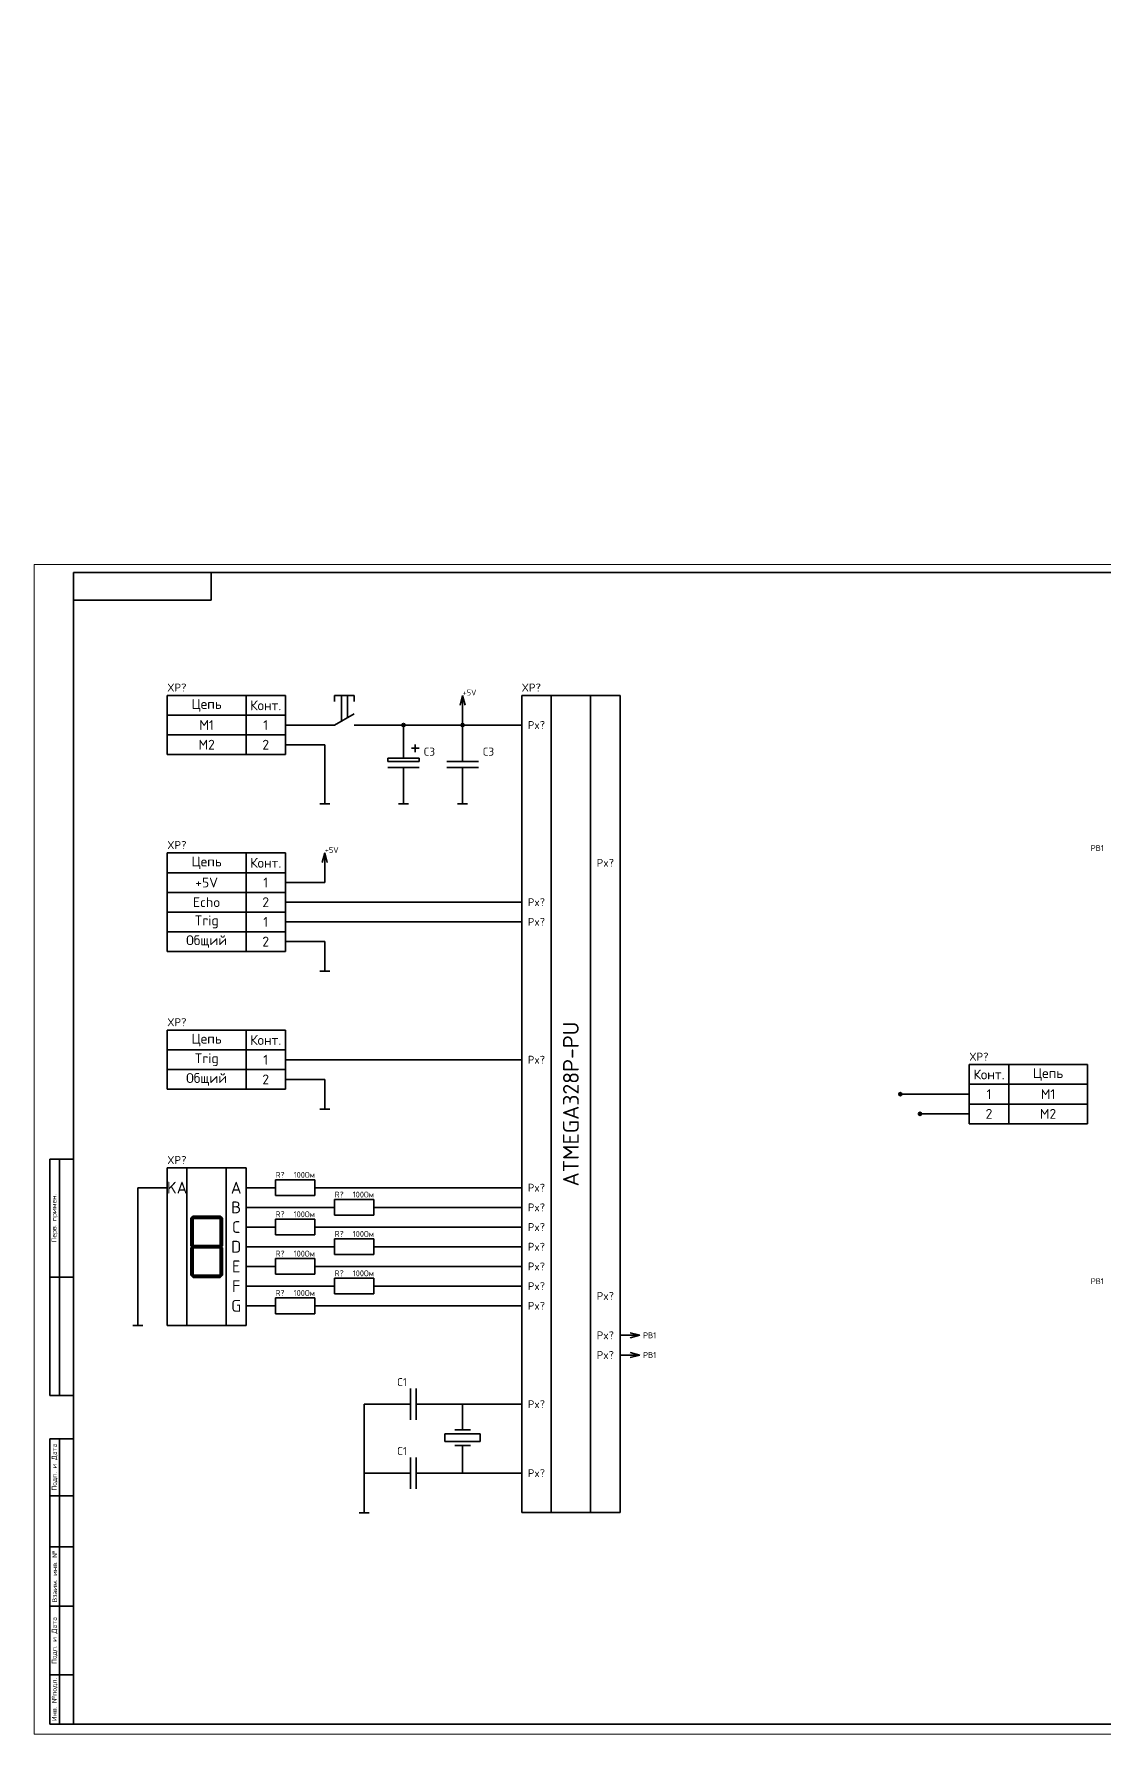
# Model space of a CAD drawing. Header units: millimetres. Extents: x 1850 to 4414, y 604 to 1491.
# Drawn here: x 3290 to 3834, y 628 to 1491 of the extents above; entities that cross this region are included whole.
import ezdxf

# ---------------------------------------------------------------- set-up
doc = ezdxf.new("R2010")
doc.units = ezdxf.units.MM
doc.layers.get('0').update_dxf_attribs({"lineweight": 25})
for name, color, linetype, lineweight in [('Text', 7, 'Continuous', 18), ('Основная толстая', 7, 'Continuous', 50), ('Основная тонкая', 7, 'Continuous', 25), ('Рамка сплошная толстая', 7, 'Continuous', 60), ('Рамка сплошная тонкая', 7, 'Continuous', 30)]:
    doc.layers.add(name, color=color, linetype=linetype, lineweight=lineweight)
doc.layers.add('Текст', color=7, linetype='Continuous')
doc.styles.get("Standard").update_dxf_attribs({"font": 'isocpeur.ttf'})

msp = doc.modelspace()

# ---------------------------------------------------------------- hatches: boundary and pattern name
at = {"layer": 'Text', "lineweight": 35}
h = msp.add_hatch(color=256, dxfattribs=at)
h.dxf.hatch_style = 1
h.paths.add_polyline_path([(3478.47, 1140, 1), (3476.87, 1140, 1)])
h = msp.add_hatch(color=256, dxfattribs=at)
h.dxf.hatch_style = 1
h.paths.add_polyline_path([(3508.47, 1140, 1), (3506.87, 1140, 1)])
h = msp.add_hatch(color=256, dxfattribs=at)
h.dxf.hatch_style = 1
h.paths.add_polyline_path([(3730.8, 952.5, 1), (3729.2, 952.5, 1)])
h = msp.add_hatch(color=256, dxfattribs=at)
h.dxf.hatch_style = 1
h.paths.add_polyline_path([(3740.8, 942.5, 1), (3739.2, 942.5, 1)])
h = msp.add_hatch(color=256, dxfattribs=at)
h.dxf.hatch_style = 1
h.paths.add_polyline_path([(3370.78, 875.6), (3384.56, 875.6), (3385.17, 875), (3370.17, 875)])
h.paths.add_polyline_path([(3370.17, 875), (3385.17, 875), (3384.56, 874.4), (3370.78, 874.4)])
h.paths.add_polyline_path([(3385.17, 890), (3385.77, 889.39), (3385.77, 875.61), (3385.17, 875)])
h.paths.add_polyline_path([(3369.57, 889.39), (3370.17, 890), (3370.17, 875), (3369.57, 875.61)])
h.paths.add_polyline_path([(3370.17, 890), (3370.77, 889.39), (3370.77, 875.61), (3370.17, 875)])
h.paths.add_polyline_path([(3370.17, 890), (3385.17, 890), (3384.56, 889.4), (3370.78, 889.4)])
h.paths.add_polyline_path([(3384.57, 889.39), (3385.17, 890), (3385.17, 875), (3384.57, 875.61)])
h.paths.add_polyline_path([(3370.78, 890.6), (3384.56, 890.6), (3385.17, 890), (3370.17, 890)])
h.paths.add_polyline_path([(3369.57, 874.39), (3370.17, 875), (3370.17, 860), (3369.57, 860.61)])
h.paths.add_polyline_path([(3370.17, 875), (3370.77, 874.39), (3370.77, 860.61), (3370.17, 860)])
h.paths.add_polyline_path([(3385.17, 875), (3385.77, 874.39), (3385.77, 860.61), (3385.17, 860)])
h.paths.add_polyline_path([(3384.57, 874.39), (3385.17, 875), (3385.17, 860), (3384.57, 860.61)])
h.paths.add_polyline_path([(3370.78, 860.6), (3384.56, 860.6), (3385.17, 860), (3370.17, 860)])
h.paths.add_polyline_path([(3370.17, 860), (3385.17, 860), (3384.56, 859.4), (3370.78, 859.4)])
at = {"layer": 'Основная толстая'}
h = msp.add_hatch(dxfattribs=at)
h.set_pattern_fill('ANGLE', color=256)
h.set_pattern_definition([(0, (0, 0), (0, 6.985), [5.08, -1.905]), (90, (0, 0), (-6.985, 4e-16), [5.08, -1.905])])
h.paths.add_polyline_path([(3698.66, 1491, 0.414214), (3697.66, 1490), (3698.66, 1490)], flags=17)
h.paths.add_polyline_path([(3699.66, 1490, 1), (3697.66, 1490)])
h.paths.add_polyline_path([(3699.66, 1490), (3697.66, 1490, 1)])

# ---------------------------------------------------------------- linework, layer by layer
at = {"lineweight": 35}
for p, q in [((3357.67, 1145), (3357.67, 1155)), ((3357.67, 1155), (3357.67, 1135)), ((3357.67, 1155), (3397.67, 1155)), ((3357.67, 1145), (3357.67, 1155)), ((3357.67, 1155), (3357.67, 1135)), ((3397.67, 1155), (3397.67, 1145)), ((3397.67, 1155), (3417.67, 1155)), ((3417.67, 1155), (3417.67, 1145)), ((3417.67, 1155), (3417.67, 1145)), ((3397.67, 1145), (3357.67, 1145)), ((3397.67, 1125), (3397.67, 1145)), ((3417.67, 1145), (3397.67, 1145)), ((3417.67, 1145), (3417.67, 1135)), ((3417.67, 1145), (3417.67, 1135)), ((3417.67, 1140), (3421.67, 1140)), ((3357.67, 1135), (3357.67, 1125)), ((3357.67, 1135), (3357.67, 1125)), ((3397.67, 1135), (3357.67, 1135)), ((3417.67, 1135), (3397.67, 1135)), ((3417.67, 1135), (3417.67, 1125)), ((3417.67, 1135), (3417.67, 1125)), ((3357.67, 1125), (3397.67, 1125)), ((3417.67, 1125), (3397.67, 1125)), ((3417.67, 1130), (3421.67, 1130)), ((3357.67, 1065), (3357.67, 1075)), ((3357.67, 1075), (3357.67, 1055)), ((3357.67, 1075), (3397.67, 1075)), ((3357.67, 1065), (3357.67, 1075)), ((3357.67, 1075), (3357.67, 1055)), ((3397.67, 1075), (3397.67, 1065)), ((3397.67, 1075), (3417.67, 1075)), ((3417.67, 1075), (3417.67, 1065)), ((3417.67, 1075), (3417.67, 1065)), ((3397.67, 1065), (3357.67, 1065)), ((3397.67, 1045), (3397.67, 1065)), ((3417.67, 1065), (3397.67, 1065)), ((3417.67, 1065), (3417.67, 1055)), ((3417.67, 1065), (3417.67, 1055)), ((3357.67, 1055), (3357.67, 1045)), ((3357.67, 1055), (3357.67, 1045)), ((3397.67, 1055), (3357.67, 1055)), ((3357.67, 1045), (3357.67, 1055)), ((3357.67, 1055), (3357.67, 1035)), ((3357.67, 1055), (3397.67, 1055)), ((3357.67, 1045), (3357.67, 1055)), ((3357.67, 1055), (3357.67, 1035)), ((3417.67, 1055), (3397.67, 1055)), ((3397.67, 1055), (3397.67, 1045)), ((3397.67, 1055), (3417.67, 1055)), ((3417.67, 1055), (3417.67, 1045)), ((3417.67, 1055), (3417.67, 1045)), ((3417.67, 1055), (3417.67, 1045)), ((3417.67, 1055), (3417.67, 1045)), ((3357.67, 1045), (3397.67, 1045)), ((3397.67, 1045), (3357.67, 1045)), ((3417.67, 1045), (3397.67, 1045)), ((3397.67, 1025), (3397.67, 1045)), ((3417.67, 1045), (3397.67, 1045)), ((3417.67, 1045), (3417.67, 1035)), ((3417.67, 1045), (3417.67, 1035)), ((3357.67, 1035), (3357.67, 1025)), ((3357.67, 1035), (3357.67, 1025)), ((3397.67, 1035), (3357.67, 1035)), ((3417.67, 1035), (3397.67, 1035)), ((3417.67, 1035), (3417.67, 1025)), ((3417.67, 1035), (3417.67, 1025)), ((3357.67, 1025), (3397.67, 1025)), ((3417.67, 1025), (3397.67, 1025)), ((3357.67, 975), (3357.67, 985)), ((3357.67, 985), (3357.67, 965)), ((3357.67, 985), (3397.67, 985)), ((3357.67, 975), (3357.67, 985)), ((3357.67, 985), (3357.67, 965)), ((3397.67, 985), (3397.67, 975)), ((3397.67, 985), (3417.67, 985)), ((3417.67, 985), (3417.67, 975)), ((3417.67, 985), (3417.67, 975)), ((3397.67, 975), (3357.67, 975)), ((3397.67, 955), (3397.67, 975)), ((3417.67, 975), (3397.67, 975)), ((3417.67, 975), (3417.67, 965)), ((3417.67, 975), (3417.67, 965)), ((3765, 967.5), (3765, 957.5)), ((3785, 967.5), (3765, 967.5)), ((3765, 967.5), (3765, 957.5)), ((3825, 967.5), (3785, 967.5)), ((3785, 967.5), (3785, 957.5)), ((3825, 957.5), (3825, 967.5)), ((3825, 967.5), (3825, 947.5)), ((3357.67, 965), (3357.67, 955)), ((3357.67, 965), (3357.67, 955)), ((3397.67, 965), (3357.67, 965)), ((3357.67, 955), (3357.67, 965)), ((3357.67, 965), (3397.67, 965)), ((3357.67, 955), (3357.67, 965)), ((3417.67, 965), (3397.67, 965)), ((3397.67, 965), (3397.67, 955)), ((3397.67, 965), (3417.67, 965)), ((3417.67, 965), (3417.67, 955)), ((3417.67, 965), (3417.67, 955)), ((3417.67, 965), (3417.67, 955)), ((3417.67, 965), (3417.67, 955)), ((3357.67, 955), (3397.67, 955)), ((3397.67, 955), (3357.67, 955)), ((3417.67, 955), (3397.67, 955)), ((3417.67, 955), (3397.67, 955)), ((3765, 957.5), (3765, 947.5)), ((3765, 957.5), (3785, 957.5)), ((3765, 957.5), (3765, 947.5)), ((3785, 957.5), (3825, 957.5)), ((3785, 937.5), (3785, 957.5)), ((3765, 947.5), (3765, 937.5)), ((3765, 947.5), (3765, 937.5)), ((3765, 947.5), (3785, 947.5)), ((3785, 947.5), (3825, 947.5)), ((3825, 947.5), (3825, 937.5)), ((3765, 937.5), (3785, 937.5)), ((3825, 937.5), (3785, 937.5))]:
    msp.add_line(p, q, dxfattribs=at)
at = {"layer": 'Text', "lineweight": 35}
for p, q in [((3310, 1217.5), (3310, 632.5)), ((3310, 1217.5), (4125.16, 1217.5)), ((3446.17, 1155), (3442.67, 1155)), ((3442.67, 1155), (3442.67, 1152)), ((3447.67, 1155), (3446.17, 1155)), ((3446.17, 1155), (3446.17, 1147)), ((3447.67, 1155), (3449.17, 1155)), ((3449.17, 1155), (3449.17, 1148.71)), ((3449.17, 1155), (3452.67, 1155)), ((3449.17, 1148.71), (3449.17, 1143.71)), ((3452.67, 1155), (3452.67, 1152)), ((3507.67, 1155), (3506.37, 1150.17)), ((3507.67, 1155), (3508.96, 1150.17)), ((3537.67, 739.96), (3537.67, 1155)), ((3537.67, 1155), (3547.67, 1155)), ((3577.67, 1155), (3547.67, 1155)), ((3552.67, 1155), (3552.67, 739.96)), ((3572.67, 1155), (3572.67, 739.95)), ((3587.67, 1155), (3577.67, 1155)), ((3587.67, 739.95), (3587.67, 1155)), ((3421.67, 1140), (3432.67, 1140)), ((3432.67, 1140), (3437.67, 1140)), ((3437.67, 1140), (3442.67, 1140)), ((3442.67, 1140), (3452.66, 1145.7)), ((3446.17, 1147), (3446.17, 1142)), ((3452.67, 1140), (3457.67, 1140)), ((3462.67, 1140), (3457.67, 1140)), ((3462.67, 1140), (3507.67, 1140)), ((3477.67, 1140), (3477.67, 1130)), ((3507.67, 1140), (3512.67, 1140)), ((3507.67, 1140), (3507.67, 1130)), ((3512.67, 1140), (3537.67, 1140)), ((3421.67, 1130), (3437.67, 1130)), ((3437.67, 1130), (3437.67, 1105)), ((3477.67, 1105), (3477.67, 1117)), ((3507.67, 1105), (3507.67, 1117)), ((3437.67, 1075), (3436.37, 1070.17)), ((3437.67, 1075), (3438.96, 1070.17)), ((3417.67, 1060), (3437.67, 1060)), ((3417.67, 1050), (3537.67, 1050)), ((3417.67, 1040), (3537.67, 1040)), ((3417.67, 1030), (3437.67, 1030)), ((3417.67, 970), (3537.67, 970)), ((3417.67, 960), (3437.67, 960)), ((3765, 952.5), (3730, 952.5)), ((3765, 942.5), (3740, 942.5)), ((3377.67, 915), (3357.67, 915)), ((3357.67, 915), (3357.67, 835)), ((3367.67, 835), (3367.67, 915)), ((3367.67, 915), (3387.67, 915)), ((3387.67, 915), (3387.67, 835)), ((3387.67, 915), (3397.67, 915)), ((3397.67, 915), (3397.67, 835)), ((3357.67, 905), (3342.67, 905)), ((3342.67, 905), (3342.67, 835)), ((3347.67, 905), (3357.67, 905)), ((3357.67, 905), (3347.67, 905)), ((3407.67, 905), (3397.67, 905)), ((3407.67, 905), (3412.67, 905)), ((3432.67, 905), (3537.67, 905)), ((3370.17, 890), (3369.57, 889.39)), ((3370.17, 890), (3370.78, 890.6)), ((3370.17, 890), (3370.17, 875)), ((3370.17, 890), (3370.17, 875)), ((3370.17, 890), (3370.77, 889.39)), ((3370.17, 890), (3385.17, 890)), ((3370.17, 890), (3370.78, 889.4)), ((3370.17, 890), (3385.17, 890)), ((3370.78, 890.6), (3384.56, 890.6)), ((3385.17, 890), (3384.56, 890.6)), ((3385.17, 890), (3384.56, 889.4)), ((3385.17, 890), (3384.57, 889.39)), ((3385.17, 890), (3385.17, 875)), ((3385.17, 890), (3385.17, 875)), ((3385.17, 890), (3385.77, 889.39)), ((3407.67, 895), (3397.67, 895)), ((3407.67, 895), (3397.67, 895)), ((3407.67, 895), (3442.67, 895)), ((3462.67, 895), (3537.67, 895)), ((3369.57, 889.39), (3369.57, 875.61)), ((3370.77, 889.39), (3370.77, 875.61)), ((3370.78, 889.4), (3384.56, 889.4)), ((3384.57, 889.39), (3384.57, 875.61)), ((3385.77, 889.39), (3385.77, 875.61)), ((3407.67, 885), (3397.67, 885)), ((3407.67, 885), (3412.67, 885)), ((3432.67, 885), (3537.67, 885)), ((3370.17, 875), (3369.57, 875.61)), ((3370.17, 875), (3369.57, 874.39)), ((3369.57, 874.39), (3369.57, 860.61)), ((3370.17, 875), (3370.77, 875.61)), ((3370.17, 875), (3370.78, 875.6)), ((3370.17, 875), (3370.17, 860)), ((3370.17, 875), (3370.17, 860)), ((3370.17, 875), (3370.77, 874.39)), ((3370.17, 875), (3385.17, 875)), ((3370.17, 875), (3370.78, 874.4)), ((3370.17, 875), (3385.17, 875)), ((3370.77, 874.39), (3370.77, 860.61)), ((3370.78, 875.6), (3384.56, 875.6)), ((3370.78, 874.4), (3384.56, 874.4)), ((3385.17, 875), (3384.56, 875.6)), ((3385.17, 875), (3384.56, 874.4)), ((3385.17, 875), (3384.57, 875.61)), ((3385.17, 875), (3384.57, 874.39)), ((3384.57, 874.39), (3384.57, 860.61)), ((3385.17, 875), (3385.77, 875.61)), ((3385.17, 875), (3385.17, 860)), ((3385.17, 875), (3385.17, 860)), ((3385.17, 875), (3385.77, 874.39)), ((3385.77, 874.39), (3385.77, 860.61)), ((3407.67, 875), (3397.67, 875)), ((3407.67, 875), (3442.67, 875)), ((3462.67, 875), (3537.67, 875)), ((3407.67, 865), (3397.67, 865)), ((3407.67, 865), (3412.67, 865)), ((3432.67, 865), (3537.67, 865)), ((3370.17, 860), (3369.57, 860.61)), ((3370.17, 860), (3370.77, 860.61)), ((3370.17, 860), (3370.78, 860.6)), ((3370.17, 860), (3385.17, 860)), ((3370.17, 860), (3370.78, 859.4)), ((3370.17, 860), (3385.17, 860)), ((3370.78, 860.6), (3384.56, 860.6)), ((3370.78, 859.4), (3384.56, 859.4)), ((3385.17, 860), (3384.56, 860.6)), ((3385.17, 860), (3384.56, 859.4)), ((3385.17, 860), (3384.57, 860.61)), ((3385.17, 860), (3385.77, 860.61)), ((3407.67, 855), (3397.67, 855)), ((3407.67, 855), (3442.67, 855)), ((3462.67, 855), (3537.67, 855)), ((3407.67, 845), (3397.67, 845)), ((3407.67, 845), (3412.67, 845)), ((3432.67, 845), (3537.67, 845)), ((3397.67, 835), (3357.67, 835)), ((3587.67, 830), (3597.67, 830)), ((3597.67, 830), (3592.84, 831.29)), ((3597.67, 830), (3592.84, 828.71)), ((3597.67, 820), (3592.84, 821.29)), ((3587.67, 820), (3597.67, 820)), ((3597.67, 820), (3592.84, 818.71)), ((3472.67, 795), (3457.67, 795)), ((3457.67, 795), (3457.67, 760)), ((3472.67, 795), (3479.67, 795)), ((3507.67, 795), (3492.67, 795)), ((3507.67, 791.97), (3507.67, 795)), ((3507.67, 795), (3537.67, 795)), ((3507.67, 781.97), (3507.67, 791.97)), ((3498.67, 776), (3498.67, 780)), ((3498.67, 780), (3516.67, 779.97)), ((3511.67, 781.97), (3503.67, 781.97)), ((3516.67, 776), (3516.67, 779.97)), ((3516.67, 776), (3498.67, 776)), ((3511.67, 774), (3503.67, 774)), ((3507.67, 774), (3507.67, 764)), ((3457.67, 760), (3472.67, 760)), ((3457.67, 760), (3457.67, 745)), ((3472.67, 760), (3479.67, 760)), ((3507.67, 760), (3492.67, 760)), ((3507.67, 764), (3507.67, 760)), ((3507.67, 760), (3537.67, 760)), ((3587.67, 739.95), (3537.67, 739.96))]:
    msp.add_line(p, q, dxfattribs=at)
for centre in [(3477.67, 1140), (3507.67, 1140), (3730, 952.5), (3740, 942.5)]:
    msp.add_circle(centre, 0.8, dxfattribs=at)
at = {"layer": 'Основная толстая', "lineweight": 35, "ltscale": 0.5}
for p, q in [((3469.67, 1121.5), (3469.67, 1123.25)), ((3469.67, 1123.25), (3485.67, 1123.25)), ((3485.67, 1123.25), (3485.67, 1121.5))]:
    msp.add_line(p, q, dxfattribs=at)
at = {"layer": 'Основная толстая', "lineweight": 35, "ltscale": 2}
for p, q in [((3485.65, 1128.17), (3481.65, 1128.17)), ((3483.65, 1126.17), (3483.65, 1130.17)), ((3469.67, 1121.5), (3485.67, 1121.5)), ((3469.67, 1118.5), (3485.67, 1118.5)), ((3499.67, 1121.5), (3515.67, 1121.5)), ((3499.67, 1118.5), (3515.67, 1118.5)), ((3435.13, 1099.92), (3440.21, 1099.92)), ((3475.13, 1099.92), (3480.21, 1099.92)), ((3505.13, 1099.92), (3510.21, 1099.92)), ((3435.13, 1014.92), (3440.21, 1014.92)), ((3435.13, 944.92), (3440.21, 944.92)), ((3432.67, 909), (3412.67, 909)), ((3412.67, 909), (3412.67, 901)), ((3432.67, 909), (3432.67, 901)), ((3412.67, 901), (3432.67, 901)), ((3462.67, 899), (3442.67, 899)), ((3442.67, 899), (3442.67, 891)), ((3462.67, 899), (3462.67, 891)), ((3442.67, 891), (3462.67, 891)), ((3432.67, 889), (3412.67, 889)), ((3412.67, 889), (3412.67, 881)), ((3412.67, 881), (3432.67, 881)), ((3432.67, 889), (3432.67, 881)), ((3462.67, 879), (3442.67, 879)), ((3442.67, 879), (3442.67, 871)), ((3462.67, 879), (3462.67, 871)), ((3432.67, 869), (3412.67, 869)), ((3412.67, 869), (3412.67, 861)), ((3432.67, 869), (3432.67, 861)), ((3442.67, 871), (3462.67, 871)), ((3412.67, 861), (3432.67, 861)), ((3462.67, 859), (3442.67, 859)), ((3442.67, 859), (3442.67, 851)), ((3462.67, 859), (3462.67, 851)), ((3432.67, 849), (3412.67, 849)), ((3412.67, 849), (3412.67, 841)), ((3432.67, 849), (3432.67, 841)), ((3442.67, 851), (3462.67, 851)), ((3412.67, 841), (3432.67, 841)), ((3340.13, 835), (3345.21, 835)), ((3481.17, 787), (3481.17, 803)), ((3484.17, 787), (3484.17, 803)), ((3481.17, 752), (3481.17, 768)), ((3484.17, 752), (3484.17, 768)), ((3455.13, 739.92), (3460.21, 739.92))]:
    msp.add_line(p, q, dxfattribs=at)
at = {"layer": 'Основная тонкая', "lineweight": 35, "ltscale": 2}
for p, q in [((3507.67, 1135), (3507.67, 1155)), ((3477.67, 1123.25), (3477.67, 1130)), ((3507.67, 1121.5), (3507.67, 1130)), ((3477.67, 1118.5), (3477.67, 1117)), ((3507.67, 1118.5), (3507.67, 1117)), ((3437.67, 1105), (3437.67, 1099.92)), ((3477.67, 1105), (3477.67, 1099.92)), ((3507.67, 1105), (3507.67, 1099.92)), ((3437.67, 1060), (3437.67, 1075)), ((3437.67, 1030), (3437.67, 1014.92)), ((3437.67, 960), (3437.67, 944.92)), ((3481.17, 795), (3479.67, 795)), ((3484.17, 795), (3492.67, 795)), ((3481.17, 760), (3479.67, 760)), ((3484.17, 760), (3492.67, 760)), ((3457.67, 745), (3457.67, 739.92))]:
    msp.add_line(p, q, dxfattribs=at)
at = {"layer": 'Рамка сплошная толстая', "lineweight": 35}
for p, q in [((3380, 1203.5), (3380, 1217.5)), ((3380, 1203.5), (3310, 1203.5)), ((3310, 919.5), (3310, 632.5)), ((3310, 672.5), (3310, 919.5)), ((3310, 919.5), (3310, 905.5)), ((3310, 687.5), (3310, 632.5)), ((3310, 632.5), (3310, 672.5)), ((3298, 632.5), (4123.83, 632.5))]:
    msp.add_line(p, q, dxfattribs=at)
at = {"layer": 'Рамка сплошная толстая', "lineweight": 35, "transparency": 33554684}
for p, q in [((3298, 919.5), (3298, 799.5)), ((3310, 919.5), (3298, 919.5)), ((3303, 799.5), (3303, 919.5)), ((3310, 672.5), (3310, 919.5)), ((3310, 859.5), (3298, 859.5)), ((3310, 799.5), (3298, 799.5)), ((3298, 632.5), (3298, 777.5)), ((3298, 777.5), (3310, 777.5)), ((3303, 632.5), (3303, 777.5)), ((3310, 748.5), (3298, 748.5)), ((3310, 722.5), (3298, 722.5)), ((3310, 692.5), (3298, 692.5)), ((3310, 632.5), (3310, 672.5)), ((3310, 657.5), (3298, 657.5))]:
    msp.add_line(p, q, dxfattribs=at)
at = {"layer": 'Рамка сплошная тонкая', "lineweight": 13}
for p, q in [((3290, 1221.5), (4130, 1221.5)), ((3290, 1221.5), (4130, 1221.5)), ((3290, 1221.5), (3290, 627.5)), ((3290, 627.5), (4130, 627.5))]:
    msp.add_line(p, q, dxfattribs=at)

# ---------------------------------------------------------------- texts
at = {"lineweight": 35, "char_height": 5}
for s, width, insert, attachment_point in [('\\pxqc;Цепь', 40, (3397.67, 1150), 6), ('\\pxqc;Конт.', 20, (3417.67, 1150), 6), ('\\pxqc;M1', 40, (3397.67, 1140), 6), ('\\pxqc;1', 20, (3417.67, 1140), 6), ('\\pxqc;M2', 40, (3397.67, 1130), 6), ('\\pxqc;2', 20, (3417.67, 1130), 6), ('\\pxqc;Цепь', 40, (3397.67, 1070), 6), ('\\pxqc;Конт.', 20, (3417.67, 1070), 6), ('\\pxqc;+5V', 40, (3397.67, 1060), 6), ('\\pxqc;1', 20, (3417.67, 1060), 6), ('\\pxqc;Echo', 40, (3397.67, 1050), 6), ('\\pxqc;2', 20, (3417.67, 1050), 6), ('\\pxqc;Trig', 40, (3397.67, 1040), 6), ('\\pxqc;1', 20, (3417.67, 1040), 6), ('\\pxqc;Общий', 40, (3397.67, 1030), 6), ('\\pxqc;2', 20, (3417.67, 1030), 6), ('\\pxqc;Цепь', 40, (3397.67, 980), 6), ('\\pxqc;Конт.', 20, (3417.67, 980), 6), ('\\pxqc;Trig', 40, (3397.67, 970), 6), ('\\pxqc;1', 20, (3417.67, 970), 6), ('\\pxqc;Общий', 40, (3397.67, 960), 6), ('\\pxqc;2', 20, (3417.67, 960), 6), ('\\pxqc;Конт.', 20, (3765, 962.5), 4), ('\\pxqc;Цепь', 40, (3785, 962.5), 4), ('\\pxqc;1', 20, (3765, 952.5), 4), ('\\pxqc;M1', 40, (3785, 952.5), 4), ('\\pxqc;2', 20, (3765, 942.5), 4), ('\\pxqc;M2', 40, (3785, 942.5), 4)]:
    msp.add_mtext_dynamic_manual_height_columns(s, width=width, gutter_width=25, heights=[10], dxfattribs=dict(at, insert=insert, attachment_point=attachment_point))
at = {"layer": 'Text', "lineweight": 35}
for s, width, gutter_width, insert, char_height, attachment_point in [('+5V', 10, 25, (3507.67, 1155), 3, 7), ('\\pxqc;Px?', 15, 25, (3537.67, 1140), 4, 4), ('+5V', 10, 25, (3437.67, 1075), 3, 7), ('\\pxqc;Px?', 15, 25, (3587.67, 1070), 4, 6), ('\\pxqc;PB1', 10, 25, (3835, 1077.5), 3, 6), ('\\pxqc;Px?', 15, 25, (3537.67, 1050), 4, 4), ('\\pxqc;Px?', 15, 25, (3537.67, 1040), 4, 4), ('\\pxqc;Px?', 15, 25, (3537.67, 970), 4, 4), ('\\pxqc;KA', 10, 50, (3367.67, 905), 6, 6), ('\\pxqc;A', 10, 50, (3397.67, 905), 6, 6), ('\\pxqc;Px?', 15, 25, (3537.67, 905), 4, 4), ('\\pxqc;B', 10, 50, (3397.67, 895), 6, 6), ('\\pxqc;Px?', 15, 25, (3537.67, 895), 4, 4), ('\\pxqc;C', 10, 50, (3397.67, 885), 6, 6), ('\\pxqc;Px?', 15, 25, (3537.67, 885), 4, 4), ('\\pxqc;D', 10, 50, (3397.67, 875), 6, 6), ('\\pxqc;Px?', 15, 25, (3537.67, 875), 4, 4), ('\\pxqc;E', 10, 50, (3397.67, 865), 6, 6), ('\\pxqc;Px?', 15, 25, (3537.67, 865), 4, 4), ('\\pxqc;F', 10, 50, (3397.67, 855), 6, 6), ('\\pxqc;Px?', 15, 25, (3537.67, 855), 4, 4), ('\\pxqc;PB1', 10, 25, (3835, 857.5), 3, 6), ('\\pxqc;G', 10, 50, (3397.67, 845), 6, 6), ('\\pxqc;Px?', 15, 25, (3537.67, 845), 4, 4), ('\\pxqc;Px?', 15, 25, (3587.67, 850), 4, 6), ('\\pxqc;Px?', 15, 25, (3587.67, 850), 4, 6), ('\\pxqc;Px?', 15, 25, (3587.67, 830), 4, 6), ('\\pxqc;PB1', 10, 25, (3597.67, 830), 3, 4), ('\\pxqc;Px?', 15, 25, (3587.67, 820), 4, 6), ('\\pxqc;PB1', 10, 25, (3597.67, 820), 3, 4), ('\\pxqc;Px?', 15, 25, (3537.67, 795), 4, 4), ('\\pxqc;Px?', 15, 25, (3537.67, 760), 4, 4)]:
    msp.add_mtext_dynamic_manual_height_columns(s, width=width, gutter_width=gutter_width, heights=[0], dxfattribs=dict(at, insert=insert, char_height=char_height, attachment_point=attachment_point))
at = {"layer": 'Text', "insert": (3562.67, 739.95), "char_height": 8, "attachment_point": 4, "rotation": 90}
msp.add_mtext_dynamic_manual_height_columns('\\pxqc;ATMEGA328P-PU', width=415.0472, gutter_width=25, heights=[0], dxfattribs=at)
at = {"layer": 'Text', "char_height": 3}
for s, width, insert, attachment_point in [('R?', 2.5, (3412.67, 910), 7), ('100Ом', 7.0293, (3432.67, 910), 9), ('R?', 2.5, (3442.67, 900), 7), ('100Ом', 7.0293, (3462.67, 900), 9), ('R?', 2.5, (3412.67, 890), 7), ('100Ом', 7.0293, (3432.67, 890), 9), ('R?', 2.5, (3442.67, 880), 7), ('100Ом', 7.0293, (3462.67, 880), 9), ('R?', 2.5, (3412.67, 870), 7), ('100Ом', 7.0293, (3432.67, 870), 9), ('R?', 2.5, (3442.67, 860), 7), ('100Ом', 7.0293, (3462.67, 860), 9), ('R?', 2.5, (3412.67, 850), 7), ('100Ом', 7.0293, (3432.67, 850), 9)]:
    msp.add_mtext_dynamic_manual_height_columns(s, width=width, gutter_width=12.5, heights=[0], dxfattribs=dict(at, insert=insert, attachment_point=attachment_point))
at = {"layer": 'Текст', "lineweight": 35, "ltscale": 2}
for s, p in [('XP?', (3357.67, 1157)), ('XP?', (3537.67, 1157)), ('C3', (3487.88, 1124.44)), ('C3', (3517.88, 1124.44)), ('XP?', (3357.67, 1077)), ('XP?', (3357.67, 987)), ('XP?', (3765, 969.5)), ('XP?', (3357.67, 917)), ('C1', (3474.42, 804.21)), ('C1', (3474.42, 769.21))]:
    msp.add_text(s, height=4.064, dxfattribs=at).set_placement(p)
at = {"layer": 'Текст', "lineweight": 35, "transparency": 33554684, "char_height": 2.5, "attachment_point": 4, "rotation": 90}
for s, width, heights, insert in [('\\pxqc;Перв. примен.', 60, [0], (3300.5, 859.5)), ('\\pxqc;Подп. и Дата', 29.1078, [0], (3300.5, 748.5)), ('\\pxqc;Взаим. инв. №', 30, [6.28], (3300.5, 692.5)), ('\\pxqc;Подп. и Дата', 35, [0], (3300.5, 657.5)), ('\\pxqc;Инв. №подл.', 25, [0], (3300.5, 632.5))]:
    msp.add_mtext_dynamic_manual_height_columns(s, width=width, gutter_width=17.5, heights=heights, dxfattribs=dict(at, insert=insert))

doc.saveas('drawing.dxf')
